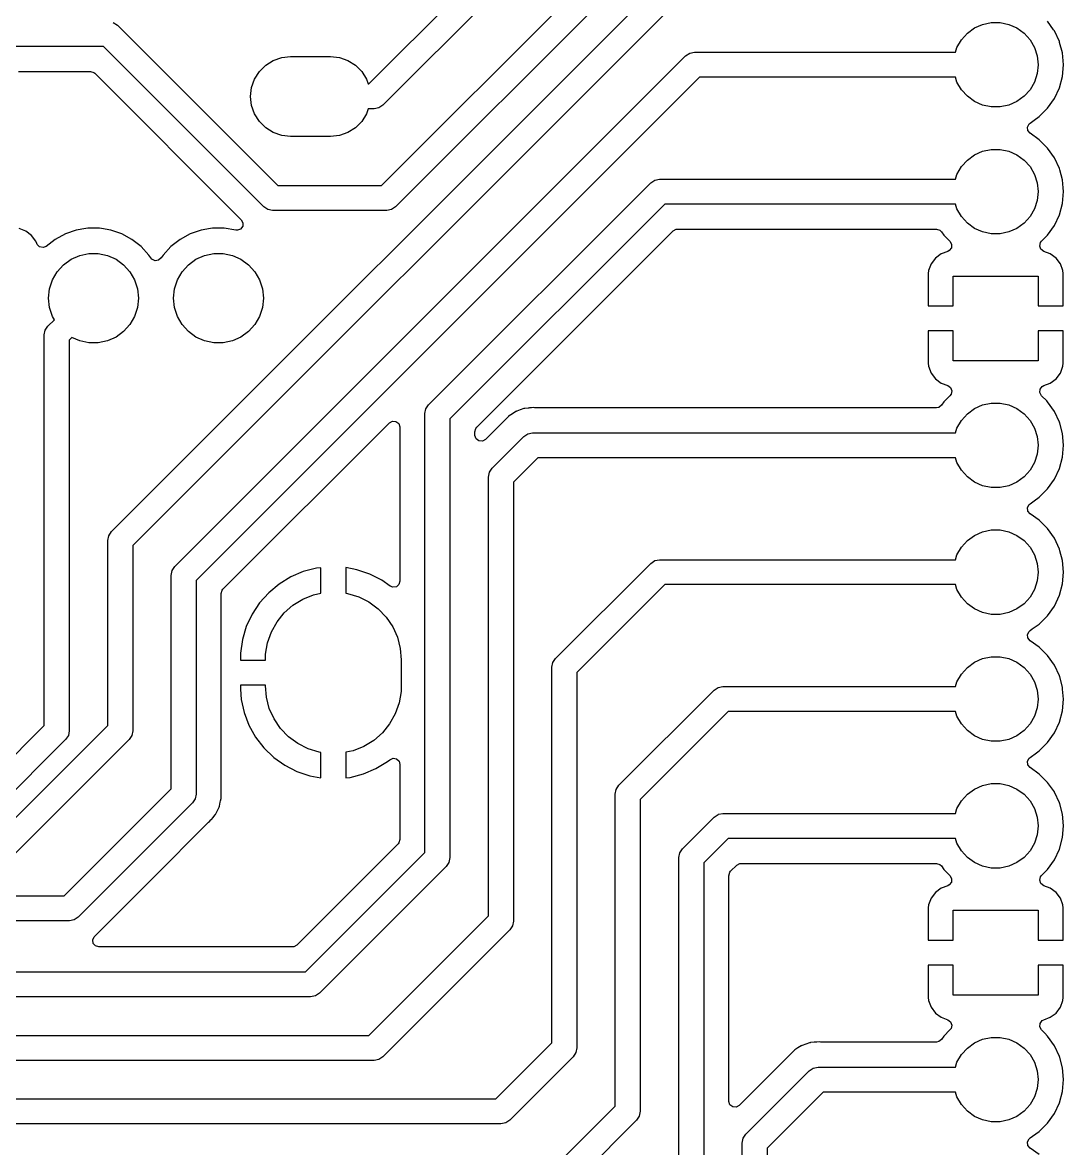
# Model space of a CAD drawing. Extents: x 1.7 to 7.7, y -4.5 to -1.4.
# Drawn here: x 4.173 to 4.993, y -3.329 to -2.442 of the extents above; entities that cross this region are included whole.
import ezdxf

# ---------------------------------------------------------------- set-up
doc = ezdxf.new("R2010")
doc.units = 0
doc.header["$MEASUREMENT"] = 0
doc.layers.add('BLACK', color=7, linetype='CONTINUOUS')

msp = doc.modelspace()

# ---------------------------------------------------------------- linework, layer by layer
at = {"layer": 'BLACK', "linetype": 'CONTINUOUS'}
for p, q in [((4.44592, -2.49016), (4.59016, -2.34592)), ((4.60696, -2.35696), (4.45696, -2.50696)), ((4.45592, -2.57016), (4.66304, -2.36304)), ((4.67408, -2.37984), (4.46696, -2.58696)), ((4.24304, -2.84304), (4.67304, -2.41304)), ((4.68408, -2.42984), (4.25984, -2.85408)), ((4.98559, -2.44741), (4.98089, -2.44069)), ((4.24455, -2.44169), (4.24775, -2.44383)), ((4.24775, -2.44383), (4.37408, -2.57016)), ((4.91761, -2.45013), (4.92327, -2.44602)), ((4.92327, -2.44602), (4.92966, -2.44317)), ((4.92966, -2.44317), (4.9365, -2.44172)), ((4.9365, -2.44172), (4.9435, -2.44172)), ((4.9435, -2.44172), (4.95034, -2.44317)), ((4.95034, -2.44317), (4.95673, -2.44602)), ((4.95673, -2.44602), (4.96239, -2.45013)), ((4.98622, -2.44831), (4.98559, -2.44741)), ((4.99015, -2.45675), (4.98622, -2.44831)), ((4.90943, -2.46139), (4.91293, -2.45533)), ((4.91293, -2.45533), (4.91761, -2.45013)), ((4.96239, -2.45013), (4.96707, -2.45533)), ((4.96707, -2.45533), (4.97057, -2.46139)), ((4.99036, -2.45751), (4.99015, -2.45675)), ((4.99015, -2.45675), (4.99015, -2.45675)), ((4.99015, -2.45675), (4.99015, -2.45675)), ((4.99256, -2.46573), (4.99036, -2.45751)), ((4.23671, -2.46063), (4.01, -2.46063)), ((4.36304, -2.58696), (4.23671, -2.46063)), ((4.6956, -2.46804), (4.69879, -2.46591)), ((4.69879, -2.46591), (4.70256, -2.46516)), ((4.70256, -2.46516), (4.70256, -2.46516)), ((4.70256, -2.46516), (4.9082, -2.46516)), ((4.9082, -2.46516), (4.90943, -2.46139)), ((4.97057, -2.46139), (4.97273, -2.46804)), ((4.99337, -2.475), (4.99256, -2.46573)), ((4.29304, -2.8706), (4.6956, -2.46804)), ((4.35963, -2.48036), (4.36461, -2.47538)), ((4.36461, -2.47538), (4.37059, -2.47162)), ((4.37059, -2.47162), (4.37724, -2.46929)), ((4.37724, -2.46929), (4.38425, -2.4685)), ((4.38425, -2.4685), (4.41575, -2.4685)), ((4.41575, -2.4685), (4.42276, -2.46929)), ((4.42276, -2.46929), (4.42941, -2.47162)), ((4.42941, -2.47162), (4.43539, -2.47538)), ((4.43539, -2.47538), (4.44037, -2.48036)), ((4.6956, -2.46804), (4.6956, -2.46804)), ((4.97273, -2.46804), (4.97346, -2.475)), ((4.97346, -2.475), (4.97273, -2.48196)), ((4.99256, -2.48427), (4.99337, -2.475)), ((4.16983, -2.48033), (4.22653, -2.48033)), ((4.22653, -2.48033), (4.22917, -2.48111)), ((4.22917, -2.48111), (4.22998, -2.48176)), ((4.22998, -2.48176), (4.34539, -2.59718)), ((4.70664, -2.48484), (4.30984, -2.88164)), ((4.35588, -2.48633), (4.35963, -2.48036)), ((4.44037, -2.48036), (4.44412, -2.48633)), ((4.9082, -2.48484), (4.70664, -2.48484)), ((4.90943, -2.48861), (4.9082, -2.48484)), ((4.97273, -2.48196), (4.97057, -2.48861)), ((4.99015, -2.49325), (4.99256, -2.48427)), ((4.35276, -2.5), (4.35355, -2.49299)), ((4.35355, -2.49299), (4.35588, -2.48633)), ((4.44412, -2.48633), (4.44546, -2.49016)), ((4.44546, -2.49016), (4.44592, -2.49016)), ((4.91293, -2.49467), (4.90943, -2.48861)), ((4.97057, -2.48861), (4.96707, -2.49467)), ((4.98622, -2.50169), (4.99015, -2.49325)), ((4.35355, -2.50701), (4.35276, -2.5)), ((4.91761, -2.49987), (4.91293, -2.49467)), ((4.92327, -2.50398), (4.91761, -2.49987)), ((4.96239, -2.49987), (4.95673, -2.50398)), ((4.96707, -2.49467), (4.96239, -2.49987)), ((4.98089, -2.50931), (4.98622, -2.50169)), ((4.35588, -2.51367), (4.35355, -2.50701)), ((4.44546, -2.50984), (4.44412, -2.51367)), ((4.45, -2.50984), (4.44546, -2.50984)), ((4.45377, -2.50909), (4.45, -2.50984)), ((4.45696, -2.50696), (4.45377, -2.50909)), ((4.92966, -2.50683), (4.92327, -2.50398)), ((4.9365, -2.50828), (4.92966, -2.50683)), ((4.9435, -2.50828), (4.9365, -2.50828)), ((4.95034, -2.50683), (4.9435, -2.50828)), ((4.95673, -2.50398), (4.95034, -2.50683)), ((4.97431, -2.51589), (4.98089, -2.50931)), ((4.35963, -2.51964), (4.35588, -2.51367)), ((4.36461, -2.52462), (4.35963, -2.51964)), ((4.44037, -2.51964), (4.43539, -2.52462)), ((4.44412, -2.51367), (4.44037, -2.51964)), ((4.967, -2.521), (4.97032, -2.51867)), ((4.97032, -2.51867), (4.97431, -2.51589)), ((4.37059, -2.52838), (4.36461, -2.52462)), ((4.37724, -2.53071), (4.37059, -2.52838)), ((4.42941, -2.52838), (4.42276, -2.53071)), ((4.43539, -2.52462), (4.42941, -2.52838)), ((4.965, -2.52411), (4.96624, -2.52166)), ((4.96528, -2.52685), (4.965, -2.52411)), ((4.967, -2.529), (4.96528, -2.52685)), ((4.96624, -2.52166), (4.967, -2.521)), ((4.97431, -2.53411), (4.967, -2.529)), ((4.38425, -2.5315), (4.37724, -2.53071)), ((4.41575, -2.5315), (4.38425, -2.5315)), ((4.42276, -2.53071), (4.41575, -2.5315)), ((4.98089, -2.54069), (4.97431, -2.53411)), ((4.97431, -2.53411), (4.97431, -2.53411)), ((4.91761, -2.55013), (4.92327, -2.54602)), ((4.92327, -2.54602), (4.92966, -2.54317)), ((4.92966, -2.54317), (4.9365, -2.54172)), ((4.9365, -2.54172), (4.9435, -2.54172)), ((4.9435, -2.54172), (4.95034, -2.54317)), ((4.95034, -2.54317), (4.95673, -2.54602)), ((4.95673, -2.54602), (4.96239, -2.55013)), ((4.9862, -2.54828), (4.98089, -2.54069)), ((4.90943, -2.56139), (4.91293, -2.55533)), ((4.91293, -2.55533), (4.91761, -2.55013)), ((4.96239, -2.55013), (4.96707, -2.55533)), ((4.96707, -2.55533), (4.97057, -2.56139)), ((4.98622, -2.54831), (4.9862, -2.54828)), ((4.99015, -2.55675), (4.98622, -2.54831)), ((4.67123, -2.56591), (4.675, -2.56516)), ((4.675, -2.56516), (4.9082, -2.56516)), ((4.9082, -2.56516), (4.90943, -2.56139)), ((4.97057, -2.56139), (4.97273, -2.56804)), ((4.99044, -2.5578), (4.99015, -2.55675)), ((4.99015, -2.55675), (4.99015, -2.55675)), ((4.99015, -2.55675), (4.99015, -2.55675)), ((4.99256, -2.56573), (4.99044, -2.5578)), ((4.37408, -2.57016), (4.45592, -2.57016)), ((4.49304, -2.74304), (4.66804, -2.56804)), ((4.66804, -2.56804), (4.67123, -2.56591)), ((4.66804, -2.56804), (4.66804, -2.56804)), ((4.97273, -2.56804), (4.97346, -2.575)), ((4.99311, -2.57205), (4.99256, -2.56573)), ((4.99336, -2.57483), (4.99311, -2.57205)), ((4.97273, -2.58196), (4.97057, -2.58861)), ((4.97346, -2.575), (4.97273, -2.58196)), ((4.99256, -2.58427), (4.99337, -2.575)), ((4.99337, -2.575), (4.99336, -2.57483)), ((4.36623, -2.58909), (4.36304, -2.58696)), ((4.37, -2.58984), (4.36623, -2.58909)), ((4.46, -2.58984), (4.37, -2.58984)), ((4.46377, -2.58909), (4.46, -2.58984)), ((4.46696, -2.58696), (4.46377, -2.58909)), ((4.67908, -2.58484), (4.50984, -2.75408)), ((4.9082, -2.58484), (4.67908, -2.58484)), ((4.90943, -2.58861), (4.9082, -2.58484)), ((4.91293, -2.59467), (4.90943, -2.58861)), ((4.97057, -2.58861), (4.96707, -2.59467)), ((4.99015, -2.59325), (4.99256, -2.58427)), ((4.34539, -2.59718), (4.34671, -2.59959)), ((4.34671, -2.59959), (4.34652, -2.60234)), ((4.91761, -2.59987), (4.91293, -2.59467)), ((4.92327, -2.60398), (4.91761, -2.59987)), ((4.96239, -2.59987), (4.95673, -2.60398)), ((4.96707, -2.59467), (4.96239, -2.59987)), ((4.98622, -2.60169), (4.99015, -2.59325)), ((4.17552, -2.60617), (4.17021, -2.60419)), ((4.18005, -2.60956), (4.17552, -2.60617)), ((4.17552, -2.60617), (4.17552, -2.60617)), ((4.18344, -2.61409), (4.18005, -2.60956)), ((4.18005, -2.60956), (4.18005, -2.60956)), ((4.20675, -2.60839), (4.19872, -2.61274)), ((4.21539, -2.60542), (4.20675, -2.60839)), ((4.20675, -2.60839), (4.20675, -2.60839)), ((4.22278, -2.60419), (4.21539, -2.60542)), ((4.22441, -2.60392), (4.22278, -2.60419)), ((4.23355, -2.60392), (4.22441, -2.60392)), ((4.23517, -2.60419), (4.23355, -2.60392)), ((4.24256, -2.60542), (4.23517, -2.60419)), ((4.2512, -2.60839), (4.24256, -2.60542)), ((4.25924, -2.61274), (4.2512, -2.60839)), ((4.2512, -2.60839), (4.2512, -2.60839)), ((4.30518, -2.60839), (4.29714, -2.61274)), ((4.31382, -2.60542), (4.30518, -2.60839)), ((4.30518, -2.60839), (4.30518, -2.60839)), ((4.3212, -2.60419), (4.31382, -2.60542)), ((4.32283, -2.60392), (4.3212, -2.60419)), ((4.33197, -2.60392), (4.32283, -2.60392)), ((4.34114, -2.60545), (4.33197, -2.60392)), ((4.34229, -2.6055), (4.34114, -2.60545)), ((4.34487, -2.60454), (4.34229, -2.6055)), ((4.34652, -2.60234), (4.34487, -2.60454)), ((4.53098, -2.76081), (4.68581, -2.60598)), ((4.68581, -2.60598), (4.68822, -2.60466)), ((4.68822, -2.60466), (4.68926, -2.60455)), ((4.68926, -2.60455), (4.89324, -2.60455)), ((4.89324, -2.60455), (4.89588, -2.60532)), ((4.89588, -2.60532), (4.89724, -2.60663)), ((4.89724, -2.60663), (4.89911, -2.60931)), ((4.89911, -2.60931), (4.90393, -2.61412)), ((4.92966, -2.60683), (4.92327, -2.60398)), ((4.9365, -2.60828), (4.92966, -2.60683)), ((4.9435, -2.60828), (4.9365, -2.60828)), ((4.95034, -2.60683), (4.9435, -2.60828)), ((4.95673, -2.60398), (4.95034, -2.60683)), ((4.97607, -2.61412), (4.98089, -2.60931)), ((4.98089, -2.60931), (4.98622, -2.60169)), ((4.18416, -2.61603), (4.18344, -2.61409)), ((4.18344, -2.61409), (4.18344, -2.61409)), ((4.18449, -2.61674), (4.18416, -2.61603)), ((4.18648, -2.61865), (4.18449, -2.61674)), ((4.19173, -2.61817), (4.18917, -2.61918)), ((4.19872, -2.61274), (4.19173, -2.61817)), ((4.26645, -2.61835), (4.25924, -2.61274)), ((4.25924, -2.61274), (4.25924, -2.61274)), ((4.27264, -2.62507), (4.26645, -2.61835)), ((4.26645, -2.61835), (4.26645, -2.61835)), ((4.26645, -2.61835), (4.26645, -2.61835)), ((4.28993, -2.61835), (4.28376, -2.62505)), ((4.29714, -2.61274), (4.28993, -2.61835)), ((4.28993, -2.61835), (4.28993, -2.61835)), ((4.28993, -2.61835), (4.28993, -2.61835)), ((4.28993, -2.61835), (4.28993, -2.61835)), ((4.29714, -2.61274), (4.29714, -2.61274)), ((4.90393, -2.61412), (4.90525, -2.61654)), ((4.90525, -2.61654), (4.90505, -2.61928)), ((4.97465, -2.61792), (4.97524, -2.61523)), ((4.97561, -2.6205), (4.97465, -2.61792)), ((4.97524, -2.61523), (4.97607, -2.61412)), ((4.18917, -2.61918), (4.18648, -2.61865)), ((4.21126, -2.62837), (4.21803, -2.62536)), ((4.21803, -2.62536), (4.22527, -2.62382)), ((4.22527, -2.62382), (4.23268, -2.62382)), ((4.23268, -2.62382), (4.23993, -2.62536)), ((4.23993, -2.62536), (4.24669, -2.62837)), ((4.2741, -2.62732), (4.27264, -2.62507)), ((4.27264, -2.62507), (4.27264, -2.62507)), ((4.27264, -2.62507), (4.27264, -2.62507)), ((4.27496, -2.62831), (4.2741, -2.62732)), ((4.28228, -2.62732), (4.28018, -2.6291)), ((4.28374, -2.62507), (4.28228, -2.62732)), ((4.28376, -2.62505), (4.28374, -2.62507)), ((4.30969, -2.62837), (4.31645, -2.62536)), ((4.31645, -2.62536), (4.3237, -2.62382)), ((4.3237, -2.62382), (4.33111, -2.62382)), ((4.33111, -2.62382), (4.33835, -2.62536)), ((4.33835, -2.62536), (4.34512, -2.62837)), ((4.897, -2.62408), (4.89247, -2.62747)), ((4.90218, -2.62215), (4.897, -2.62408)), ((4.897, -2.62408), (4.897, -2.62408)), ((4.9034, -2.62148), (4.90218, -2.62215)), ((4.90505, -2.61928), (4.9034, -2.62148)), ((4.97782, -2.62215), (4.97561, -2.6205)), ((4.983, -2.62408), (4.97782, -2.62215)), ((4.98753, -2.62747), (4.983, -2.62408)), ((4.983, -2.62408), (4.983, -2.62408)), ((4.20031, -2.63823), (4.20527, -2.63272)), ((4.20527, -2.63272), (4.21126, -2.62837)), ((4.24669, -2.62837), (4.25269, -2.63272)), ((4.25269, -2.63272), (4.25764, -2.63823)), ((4.27746, -2.62947), (4.27496, -2.62831)), ((4.28018, -2.6291), (4.27746, -2.62947)), ((4.29874, -2.63823), (4.30369, -2.63272)), ((4.30369, -2.63272), (4.30969, -2.62837)), ((4.34512, -2.62837), (4.35111, -2.63272)), ((4.35111, -2.63272), (4.35607, -2.63823)), ((4.88908, -2.632), (4.8871, -2.63731)), ((4.89247, -2.62747), (4.88908, -2.632)), ((4.88908, -2.632), (4.88908, -2.632)), ((4.89247, -2.62747), (4.89247, -2.62747)), ((4.99092, -2.632), (4.98753, -2.62747)), ((4.98753, -2.62747), (4.98753, -2.62747)), ((4.9929, -2.63731), (4.99092, -2.632)), ((4.99092, -2.632), (4.99092, -2.632)), ((4.19432, -2.65169), (4.19661, -2.64464)), ((4.19661, -2.64464), (4.20031, -2.63823)), ((4.25764, -2.63823), (4.26135, -2.64464)), ((4.26135, -2.64464), (4.26364, -2.65169)), ((4.29274, -2.65169), (4.29503, -2.64464)), ((4.29503, -2.64464), (4.29874, -2.63823)), ((4.35607, -2.63823), (4.35977, -2.64464)), ((4.35977, -2.64464), (4.36206, -2.65169)), ((4.8871, -2.63731), (4.88685, -2.63965)), ((4.88685, -2.63965), (4.88685, -2.66516)), ((4.8871, -2.63731), (4.8871, -2.63731)), ((4.90654, -2.66516), (4.90654, -2.64154)), ((4.90654, -2.64154), (4.97346, -2.64154)), ((4.97346, -2.64154), (4.97346, -2.66516)), ((4.99315, -2.63965), (4.9929, -2.63731)), ((4.9929, -2.63731), (4.9929, -2.63731)), ((4.99315, -2.66516), (4.99315, -2.63965)), ((4.99315, -2.63965), (4.99315, -2.63965)), ((4.19354, -2.65906), (4.19432, -2.65169)), ((4.26364, -2.65169), (4.26441, -2.65906)), ((4.29197, -2.65906), (4.29274, -2.65169)), ((4.36206, -2.65169), (4.36283, -2.65906)), ((4.19432, -2.66642), (4.19354, -2.65906)), ((4.26441, -2.65906), (4.26364, -2.66642)), ((4.29274, -2.66642), (4.29197, -2.65906)), ((4.36283, -2.65906), (4.36206, -2.66642)), ((4.19661, -2.67347), (4.19432, -2.66642)), ((4.26364, -2.66642), (4.26135, -2.67347)), ((4.29503, -2.67347), (4.29274, -2.66642)), ((4.36206, -2.66642), (4.35977, -2.67347)), ((4.88685, -2.66516), (4.90654, -2.66516)), ((4.97346, -2.66516), (4.99315, -2.66516)), ((4.19304, -2.68107), (4.19808, -2.67603)), ((4.19808, -2.67603), (4.19661, -2.67347)), ((4.25764, -2.67988), (4.25269, -2.68539)), ((4.26135, -2.67347), (4.25764, -2.67988)), ((4.29874, -2.67988), (4.29503, -2.67347)), ((4.30369, -2.68539), (4.29874, -2.67988)), ((4.35607, -2.67988), (4.35111, -2.68539)), ((4.35977, -2.67347), (4.35607, -2.67988)), ((4.19016, -2.68803), (4.19091, -2.68426)), ((4.19016, -2.99592), (4.19016, -2.68803)), ((4.19091, -2.68426), (4.19304, -2.68107)), ((4.25269, -2.68539), (4.24669, -2.68974)), ((4.30969, -2.68974), (4.30369, -2.68539)), ((4.35111, -2.68539), (4.34512, -2.68974)), ((4.90654, -2.68484), (4.88685, -2.68484)), ((4.88685, -2.68484), (4.88685, -2.71035)), ((4.90654, -2.70846), (4.90654, -2.68484)), ((4.99315, -2.68484), (4.97346, -2.68484)), ((4.97346, -2.68484), (4.97346, -2.70846)), ((4.99315, -2.71035), (4.99315, -2.68484)), ((4.21192, -2.69003), (4.20984, -2.69211)), ((4.20984, -2.69211), (4.20984, -3)), ((4.21803, -2.69275), (4.21192, -2.69003)), ((4.22527, -2.69429), (4.21803, -2.69275)), ((4.23268, -2.69429), (4.22527, -2.69429)), ((4.23993, -2.69275), (4.23268, -2.69429)), ((4.24669, -2.68974), (4.23993, -2.69275)), ((4.31645, -2.69275), (4.30969, -2.68974)), ((4.3237, -2.69429), (4.31645, -2.69275)), ((4.33111, -2.69429), (4.3237, -2.69429)), ((4.33835, -2.69275), (4.33111, -2.69429)), ((4.34512, -2.68974), (4.33835, -2.69275)), ((4.88685, -2.71035), (4.8871, -2.71269)), ((4.8871, -2.71269), (4.8871, -2.71269)), ((4.8871, -2.71269), (4.88908, -2.718)), ((4.97346, -2.70846), (4.90654, -2.70846)), ((4.99092, -2.718), (4.9929, -2.71269)), ((4.9929, -2.71269), (4.99315, -2.71035)), ((4.9929, -2.71269), (4.9929, -2.71269)), ((4.99315, -2.71035), (4.99315, -2.71035)), ((4.88908, -2.718), (4.88908, -2.718)), ((4.88908, -2.718), (4.89247, -2.72253)), ((4.89247, -2.72253), (4.89247, -2.72253)), ((4.89247, -2.72253), (4.897, -2.72592)), ((4.983, -2.72592), (4.98753, -2.72253)), ((4.98753, -2.72253), (4.99092, -2.718)), ((4.98753, -2.72253), (4.98753, -2.72253)), ((4.99092, -2.718), (4.99092, -2.718)), ((4.897, -2.72592), (4.897, -2.72592)), ((4.897, -2.72592), (4.90218, -2.72785)), ((4.90218, -2.72785), (4.90439, -2.7295)), ((4.90439, -2.7295), (4.90535, -2.73208)), ((4.90535, -2.73208), (4.90476, -2.73476)), ((4.97475, -2.73346), (4.97495, -2.73072)), ((4.97607, -2.73588), (4.97475, -2.73346)), ((4.97495, -2.73072), (4.9766, -2.72852)), ((4.9766, -2.72852), (4.97782, -2.72785)), ((4.97782, -2.72785), (4.983, -2.72592)), ((4.983, -2.72592), (4.983, -2.72592)), ((4.89911, -2.74069), (4.89724, -2.74337)), ((4.90393, -2.73588), (4.89911, -2.74069)), ((4.90476, -2.73476), (4.90393, -2.73588)), ((4.92966, -2.74317), (4.9365, -2.74172)), ((4.9365, -2.74172), (4.9435, -2.74172)), ((4.9435, -2.74172), (4.95034, -2.74317)), ((4.98019, -2.74), (4.97607, -2.73588)), ((4.98089, -2.74069), (4.98019, -2.74)), ((4.9862, -2.74829), (4.98089, -2.74069)), ((4.49016, -2.75), (4.49091, -2.74623)), ((4.49016, -3.09592), (4.49016, -2.75)), ((4.49091, -2.74623), (4.49304, -2.74304)), ((4.55912, -2.75008), (4.55655, -2.75166)), ((4.56165, -2.74842), (4.55912, -2.75008)), ((4.5619, -2.74829), (4.56165, -2.74842)), ((4.56217, -2.74816), (4.5619, -2.74829)), ((4.5619, -2.74829), (4.5619, -2.74829)), ((4.56243, -2.74804), (4.56217, -2.74816)), ((4.56217, -2.74816), (4.56217, -2.74816)), ((4.5653, -2.74709), (4.56243, -2.74804)), ((4.56814, -2.74605), (4.5653, -2.74709)), ((4.56842, -2.74599), (4.56814, -2.74605)), ((4.56871, -2.74592), (4.56842, -2.74599)), ((4.56842, -2.74599), (4.56842, -2.74599)), ((4.56898, -2.74587), (4.56871, -2.74592)), ((4.56871, -2.74592), (4.56871, -2.74592)), ((4.57139, -2.74566), (4.56898, -2.74587)), ((4.572, -2.7456), (4.57139, -2.74566)), ((4.57243, -2.74555), (4.572, -2.7456)), ((4.57328, -2.74545), (4.57243, -2.74555)), ((4.5736, -2.74545), (4.57328, -2.74545)), ((4.57382, -2.74544), (4.5736, -2.74545)), ((4.57408, -2.74542), (4.57382, -2.74544)), ((4.57587, -2.74526), (4.57408, -2.74542)), ((4.5768, -2.7454), (4.57587, -2.74526)), ((4.57751, -2.74545), (4.5768, -2.7454)), ((4.89324, -2.74545), (4.57751, -2.74545)), ((4.89509, -2.74509), (4.89324, -2.74545)), ((4.89724, -2.74337), (4.89509, -2.74509)), ((4.91293, -2.75533), (4.91761, -2.75013)), ((4.91761, -2.75013), (4.92327, -2.74602)), ((4.92327, -2.74602), (4.92966, -2.74317)), ((4.95034, -2.74317), (4.95673, -2.74602)), ((4.95673, -2.74602), (4.96239, -2.75013)), ((4.96239, -2.75013), (4.96707, -2.75533)), ((4.98622, -2.74831), (4.9862, -2.74829)), ((4.99015, -2.75675), (4.98622, -2.74831)), ((4.33098, -2.88837), (4.46212, -2.75723)), ((4.46212, -2.75723), (4.46453, -2.75591)), ((4.46453, -2.75591), (4.46728, -2.7561)), ((4.46728, -2.7561), (4.46948, -2.75775)), ((4.46948, -2.75775), (4.47044, -2.76033)), ((4.47044, -2.76033), (4.47045, -2.76068)), ((4.50984, -2.75408), (4.50984, -3.1)), ((4.5538, -2.75441), (4.53788, -2.77033)), ((4.55588, -2.75221), (4.5538, -2.75441)), ((4.5561, -2.75203), (4.55588, -2.75221)), ((4.55632, -2.75184), (4.55609, -2.75203)), ((4.55609, -2.75203), (4.5561, -2.75203)), ((4.55633, -2.75184), (4.55632, -2.75184)), ((4.55655, -2.75166), (4.55633, -2.75184)), ((4.90943, -2.76139), (4.91293, -2.75533)), ((4.96707, -2.75533), (4.97057, -2.76139)), ((4.99038, -2.75758), (4.99015, -2.75675)), ((4.99015, -2.75675), (4.99015, -2.75675)), ((4.99015, -2.75675), (4.99015, -2.75675)), ((4.99256, -2.76573), (4.99038, -2.75758)), ((4.47045, -2.76068), (4.47045, -2.88212)), ((4.52955, -2.76426), (4.53032, -2.76162)), ((4.52955, -2.76688), (4.52955, -2.76426)), ((4.52956, -2.76723), (4.52955, -2.76688)), ((4.53052, -2.76981), (4.52956, -2.76723)), ((4.53032, -2.76162), (4.53098, -2.76081)), ((4.54304, -2.79304), (4.56804, -2.76804)), ((4.56804, -2.76804), (4.57123, -2.76591)), ((4.56804, -2.76804), (4.56804, -2.76804)), ((4.57123, -2.76591), (4.575, -2.76516)), ((4.575, -2.76516), (4.575, -2.76516)), ((4.575, -2.76516), (4.9082, -2.76516)), ((4.9082, -2.76516), (4.90943, -2.76139)), ((4.97057, -2.76139), (4.97273, -2.76804)), ((4.97273, -2.76804), (4.97346, -2.775)), ((4.99337, -2.775), (4.99256, -2.76573)), ((4.53272, -2.77145), (4.53052, -2.76981)), ((4.53547, -2.77165), (4.53272, -2.77145)), ((4.53788, -2.77033), (4.53547, -2.77165)), ((4.97346, -2.775), (4.97273, -2.78196)), ((4.99256, -2.78427), (4.99337, -2.775)), ((4.57908, -2.78484), (4.55984, -2.80408)), ((4.9082, -2.78484), (4.57908, -2.78484)), ((4.90943, -2.78861), (4.9082, -2.78484)), ((4.97273, -2.78196), (4.97057, -2.78861)), ((4.99015, -2.79325), (4.99256, -2.78427)), ((4.54091, -2.79623), (4.54304, -2.79304)), ((4.91293, -2.79467), (4.90943, -2.78861)), ((4.91761, -2.79987), (4.91293, -2.79467)), ((4.96707, -2.79467), (4.96239, -2.79987)), ((4.97057, -2.78861), (4.96707, -2.79467)), ((4.98622, -2.80169), (4.99015, -2.79325)), ((4.54016, -2.8), (4.54091, -2.79623)), ((4.54016, -3.14592), (4.54016, -2.8)), ((4.55984, -2.80408), (4.55984, -3.15)), ((4.92327, -2.80398), (4.91761, -2.79987)), ((4.92966, -2.80683), (4.92327, -2.80398)), ((4.95673, -2.80398), (4.95034, -2.80683)), ((4.96239, -2.79987), (4.95673, -2.80398)), ((4.98089, -2.80931), (4.98622, -2.80169)), ((4.9365, -2.80828), (4.92966, -2.80683)), ((4.9435, -2.80828), (4.9365, -2.80828)), ((4.95034, -2.80683), (4.9435, -2.80828)), ((4.97431, -2.81589), (4.98089, -2.80931)), ((4.965, -2.82411), (4.96624, -2.82166)), ((4.96624, -2.82166), (4.967, -2.821)), ((4.967, -2.821), (4.97032, -2.81867)), ((4.97032, -2.81867), (4.97431, -2.81589)), ((4.96528, -2.82685), (4.965, -2.82411)), ((4.967, -2.829), (4.96528, -2.82685)), ((4.97431, -2.83411), (4.967, -2.829)), ((4.98089, -2.84069), (4.97431, -2.83411)), ((4.97431, -2.83411), (4.97431, -2.83411)), ((4.24016, -2.85), (4.24091, -2.84623)), ((4.24091, -2.84623), (4.24304, -2.84304)), ((4.91761, -2.85013), (4.92327, -2.84602)), ((4.92327, -2.84602), (4.92966, -2.84317)), ((4.92966, -2.84317), (4.9365, -2.84172)), ((4.9365, -2.84172), (4.9435, -2.84172)), ((4.9435, -2.84172), (4.95034, -2.84317)), ((4.95034, -2.84317), (4.95673, -2.84602)), ((4.95673, -2.84602), (4.96239, -2.85013)), ((4.9862, -2.84829), (4.98089, -2.84069)), ((4.98622, -2.84831), (4.9862, -2.84829)), ((4.99015, -2.85675), (4.98622, -2.84831)), ((4.24016, -2.99592), (4.24016, -2.85)), ((4.25984, -2.85408), (4.25984, -3)), ((4.90943, -2.86139), (4.91293, -2.85533)), ((4.91293, -2.85533), (4.91761, -2.85013)), ((4.96239, -2.85013), (4.96707, -2.85533)), ((4.96707, -2.85533), (4.97057, -2.86139)), ((4.99051, -2.85806), (4.99015, -2.85675)), ((4.99015, -2.85675), (4.99015, -2.85675)), ((4.99015, -2.85675), (4.99015, -2.85675)), ((4.99256, -2.86573), (4.99051, -2.85806)), ((4.66804, -2.86804), (4.67123, -2.86591)), ((4.67123, -2.86591), (4.675, -2.86516)), ((4.675, -2.86516), (4.675, -2.86516)), ((4.675, -2.86516), (4.9082, -2.86516)), ((4.9082, -2.86516), (4.90943, -2.86139)), ((4.97057, -2.86139), (4.97273, -2.86804)), ((4.99337, -2.875), (4.99256, -2.86573)), ((4.29016, -2.87756), (4.29091, -2.87379)), ((4.29091, -2.87379), (4.29304, -2.8706)), ((4.39425, -2.8746), (4.38438, -2.8788)), ((4.40462, -2.87189), (4.39425, -2.8746)), ((4.40811, -2.87151), (4.40462, -2.87189)), ((4.40462, -2.87189), (4.40462, -2.87189)), ((4.40811, -2.89164), (4.40811, -2.87151)), ((4.43652, -2.87306), (4.4278, -2.87145)), ((4.4278, -2.87145), (4.4278, -2.89157)), ((4.44667, -2.87652), (4.43652, -2.87306)), ((4.43652, -2.87306), (4.43652, -2.87306)), ((4.59304, -2.94304), (4.66804, -2.86804)), ((4.97273, -2.86804), (4.97346, -2.875)), ((4.97346, -2.875), (4.97273, -2.88196)), ((4.99256, -2.88427), (4.99337, -2.875)), ((4.29016, -3.04592), (4.29016, -2.87756)), ((4.30984, -2.88164), (4.30984, -3.05)), ((4.37523, -2.88438), (4.36699, -2.89124)), ((4.38438, -2.8788), (4.37523, -2.88438)), ((4.37523, -2.88438), (4.37523, -2.88438)), ((4.38438, -2.8788), (4.38438, -2.8788)), ((4.4562, -2.88142), (4.44667, -2.87652)), ((4.44667, -2.87652), (4.44667, -2.87652)), ((4.46273, -2.88609), (4.4562, -2.88142)), ((4.4562, -2.88142), (4.4562, -2.88142)), ((4.47045, -2.88212), (4.46968, -2.88476)), ((4.97273, -2.88196), (4.97057, -2.88861)), ((4.99015, -2.89325), (4.99256, -2.88427)), ((4.32955, -2.89182), (4.33032, -2.88918)), ((4.32955, -3.04957), (4.32955, -2.89182)), ((4.33032, -2.88918), (4.33098, -2.88837)), ((4.36699, -2.89124), (4.35984, -2.89922)), ((4.36699, -2.89124), (4.36699, -2.89124)), ((4.39385, -2.89628), (4.40227, -2.8929)), ((4.40227, -2.8929), (4.40811, -2.89164)), ((4.4278, -2.89157), (4.42923, -2.89175)), ((4.42923, -2.89175), (4.43792, -2.89441)), ((4.46488, -2.88695), (4.46273, -2.88609)), ((4.4676, -2.88656), (4.46488, -2.88695)), ((4.46968, -2.88476), (4.4676, -2.88656)), ((4.67908, -2.88484), (4.60984, -2.95408)), ((4.9082, -2.88484), (4.67908, -2.88484)), ((4.90943, -2.88861), (4.9082, -2.88484)), ((4.91293, -2.89467), (4.90943, -2.88861)), ((4.97057, -2.88861), (4.96707, -2.89467)), ((4.98622, -2.90169), (4.99015, -2.89325)), ((4.35984, -2.89922), (4.35392, -2.90816)), ((4.3793, -2.90705), (4.38611, -2.90105)), ((4.38611, -2.90105), (4.39385, -2.89628)), ((4.43792, -2.89441), (4.44603, -2.8985)), ((4.44603, -2.8985), (4.45333, -2.9039)), ((4.91761, -2.89987), (4.91293, -2.89467)), ((4.92327, -2.90398), (4.91761, -2.89987)), ((4.96239, -2.89987), (4.95673, -2.90398)), ((4.96707, -2.89467), (4.96239, -2.89987)), ((4.98089, -2.90931), (4.98622, -2.90169)), ((4.35392, -2.90816), (4.34937, -2.91786)), ((4.35392, -2.90816), (4.35392, -2.90816)), ((4.37359, -2.91411), (4.3793, -2.90705)), ((4.45333, -2.9039), (4.45961, -2.91046)), ((4.45961, -2.91046), (4.4647, -2.91798)), ((4.92966, -2.90683), (4.92327, -2.90398)), ((4.9365, -2.90828), (4.92966, -2.90683)), ((4.9435, -2.90828), (4.9365, -2.90828)), ((4.95034, -2.90683), (4.9435, -2.90828)), ((4.95673, -2.90398), (4.95034, -2.90683)), ((4.97431, -2.91589), (4.98089, -2.90931)), ((4.34937, -2.91786), (4.34629, -2.92813)), ((4.34937, -2.91786), (4.34937, -2.91786)), ((4.36916, -2.92204), (4.37359, -2.91411)), ((4.4647, -2.91798), (4.46844, -2.92626)), ((4.967, -2.921), (4.96871, -2.9198)), ((4.96871, -2.9198), (4.97431, -2.91589)), ((4.34629, -2.92813), (4.34472, -2.93874)), ((4.34629, -2.92813), (4.34629, -2.92813)), ((4.36614, -2.9306), (4.36916, -2.92204)), ((4.46844, -2.92626), (4.47073, -2.93505)), ((4.965, -2.92411), (4.96624, -2.92166)), ((4.96528, -2.92685), (4.965, -2.92411)), ((4.967, -2.929), (4.96528, -2.92685)), ((4.96624, -2.92166), (4.967, -2.921)), ((4.97431, -2.93411), (4.967, -2.929)), ((4.3646, -2.93955), (4.36614, -2.9306)), ((4.47073, -2.93505), (4.4715, -2.94409)), ((4.98089, -2.94069), (4.97431, -2.93411)), ((4.97431, -2.93411), (4.97431, -2.93411)), ((4.34472, -2.93874), (4.34472, -2.94449)), ((4.34472, -2.94449), (4.36441, -2.94449)), ((4.36441, -2.94409), (4.3646, -2.93955)), ((4.36441, -2.94449), (4.36441, -2.94409)), ((4.4715, -2.94409), (4.4715, -2.96457)), ((4.59016, -2.95), (4.59091, -2.94623)), ((4.59091, -2.94623), (4.59304, -2.94304)), ((4.91761, -2.95013), (4.92327, -2.94602)), ((4.92327, -2.94602), (4.92966, -2.94317)), ((4.92966, -2.94317), (4.9365, -2.94172)), ((4.9365, -2.94172), (4.9435, -2.94172)), ((4.9435, -2.94172), (4.95034, -2.94317)), ((4.95034, -2.94317), (4.95673, -2.94602)), ((4.95673, -2.94602), (4.96239, -2.95013)), ((4.9862, -2.94829), (4.98089, -2.94069)), ((4.59016, -3.24592), (4.59016, -2.95)), ((4.60984, -2.95408), (4.60984, -3.25)), ((4.90943, -2.96139), (4.91293, -2.95533)), ((4.91293, -2.95533), (4.91761, -2.95013)), ((4.96239, -2.95013), (4.96707, -2.95533)), ((4.96707, -2.95533), (4.97057, -2.96139)), ((4.98622, -2.94831), (4.9862, -2.94829)), ((4.99015, -2.95675), (4.98622, -2.94831)), ((4.34472, -2.96417), (4.34472, -2.96724)), ((4.36441, -2.96417), (4.34472, -2.96417)), ((4.36441, -2.96457), (4.36441, -2.96417)), ((4.36518, -2.97362), (4.36441, -2.96457)), ((4.4715, -2.96457), (4.4713, -2.96911)), ((4.9082, -2.96516), (4.90943, -2.96139)), ((4.97057, -2.96139), (4.97273, -2.96804)), ((4.99038, -2.95758), (4.99015, -2.95675)), ((4.99015, -2.95675), (4.99015, -2.95675)), ((4.99015, -2.95675), (4.99015, -2.95675)), ((4.99256, -2.96573), (4.99038, -2.95758)), ((4.34472, -2.96724), (4.34531, -2.97526)), ((4.4713, -2.96911), (4.46977, -2.97806)), ((4.64304, -3.04304), (4.71804, -2.96804)), ((4.71804, -2.96804), (4.72123, -2.96591)), ((4.72123, -2.96591), (4.725, -2.96516)), ((4.725, -2.96516), (4.725, -2.96516)), ((4.725, -2.96516), (4.9082, -2.96516)), ((4.97273, -2.96804), (4.97346, -2.975)), ((4.99269, -2.96724), (4.99256, -2.96573)), ((4.99337, -2.975), (4.99269, -2.96724)), ((4.34531, -2.97526), (4.34531, -2.97526)), ((4.34531, -2.97526), (4.34764, -2.98572)), ((4.36747, -2.9824), (4.36518, -2.97362)), ((4.46977, -2.97806), (4.46674, -2.98662)), ((4.97273, -2.98196), (4.97057, -2.98861)), ((4.97346, -2.975), (4.97273, -2.98196)), ((4.99256, -2.98427), (4.99337, -2.975)), ((4.34764, -2.98572), (4.34764, -2.98572)), ((4.34764, -2.98572), (4.35147, -2.99573)), ((4.37121, -2.99068), (4.36747, -2.9824)), ((4.37629, -2.9982), (4.37121, -2.99068)), ((4.46674, -2.98662), (4.46231, -2.99455)), ((4.72908, -2.98484), (4.65984, -3.05408)), ((4.9082, -2.98484), (4.72908, -2.98484)), ((4.90943, -2.98861), (4.9082, -2.98484)), ((4.91293, -2.99467), (4.90943, -2.98861)), ((4.97057, -2.98861), (4.96707, -2.99467)), ((4.99015, -2.99325), (4.99256, -2.98427)), ((4.12348, -3.0626), (4.19016, -2.99592)), ((4.14592, -3.09016), (4.24016, -2.99592)), ((4.20984, -3), (4.20909, -3.00377)), ((4.25984, -3), (4.25909, -3.00377)), ((4.35147, -2.99573), (4.35672, -3.00508)), ((4.38258, -3.00476), (4.37629, -2.9982)), ((4.46231, -2.99455), (4.45661, -3.00162)), ((4.91761, -2.99987), (4.91293, -2.99467)), ((4.92327, -3.00398), (4.91761, -2.99987)), ((4.96239, -2.99987), (4.95673, -3.00398)), ((4.96707, -2.99467), (4.96239, -2.99987)), ((4.98622, -3.00169), (4.99015, -2.99325)), ((4.20696, -3.00696), (4.13452, -3.0794)), ((4.25696, -3.00696), (4.15696, -3.10696)), ((4.20909, -3.00377), (4.20696, -3.00696)), ((4.25909, -3.00377), (4.25696, -3.00696)), ((4.25696, -3.00696), (4.25696, -3.00696)), ((4.35672, -3.00508), (4.36327, -3.01356)), ((4.38988, -3.01016), (4.38258, -3.00476)), ((4.44979, -3.00762), (4.44206, -3.01238)), ((4.45661, -3.00162), (4.44979, -3.00762)), ((4.92966, -3.00683), (4.92327, -3.00398)), ((4.9365, -3.00828), (4.92966, -3.00683)), ((4.9435, -3.00828), (4.9365, -3.00828)), ((4.95034, -3.00683), (4.9435, -3.00828)), ((4.95673, -3.00398), (4.95034, -3.00683)), ((4.98089, -3.00931), (4.98622, -3.00169)), ((4.36327, -3.01356), (4.36327, -3.01356)), ((4.36327, -3.01356), (4.37099, -3.021)), ((4.39799, -3.01425), (4.38988, -3.01016)), ((4.40667, -3.01691), (4.39799, -3.01425)), ((4.40811, -3.01709), (4.40667, -3.01691)), ((4.40811, -3.03722), (4.40811, -3.01709)), ((4.43363, -3.01576), (4.4278, -3.01702)), ((4.4278, -3.01702), (4.4278, -3.03715)), ((4.44206, -3.01238), (4.43363, -3.01576)), ((4.967, -3.021), (4.97211, -3.01743)), ((4.97211, -3.01743), (4.97431, -3.01589)), ((4.97431, -3.01589), (4.98089, -3.00931)), ((4.37099, -3.021), (4.37099, -3.021)), ((4.37099, -3.021), (4.3797, -3.02724)), ((4.45153, -3.02987), (4.46067, -3.02428)), ((4.46067, -3.02428), (4.46068, -3.02428)), ((4.46068, -3.02428), (4.46245, -3.02281)), ((4.46245, -3.02281), (4.46497, -3.02171)), ((4.46497, -3.02171), (4.46769, -3.02216)), ((4.46769, -3.02216), (4.46973, -3.024)), ((4.46973, -3.024), (4.47045, -3.02656)), ((4.47045, -3.02656), (4.47045, -3.08574)), ((4.965, -3.02411), (4.96624, -3.02166)), ((4.96528, -3.02685), (4.965, -3.02411)), ((4.96624, -3.02166), (4.967, -3.021)), ((4.3797, -3.02724), (4.3797, -3.02724)), ((4.3797, -3.02724), (4.38924, -3.03214)), ((4.38924, -3.03214), (4.38924, -3.03214)), ((4.38924, -3.03214), (4.39938, -3.0356)), ((4.39938, -3.0356), (4.39938, -3.0356)), ((4.39938, -3.0356), (4.40811, -3.03722)), ((4.43129, -3.03677), (4.44166, -3.03406)), ((4.44166, -3.03406), (4.45153, -3.02987)), ((4.45153, -3.02987), (4.45153, -3.02987)), ((4.967, -3.029), (4.96528, -3.02685)), ((4.97431, -3.03411), (4.967, -3.029)), ((4.98089, -3.04069), (4.97431, -3.03411)), ((4.97431, -3.03411), (4.97431, -3.03411)), ((4.40811, -3.03722), (4.40811, -3.03722)), ((4.4278, -3.03715), (4.43129, -3.03677)), ((4.43129, -3.03677), (4.43129, -3.03677)), ((4.64091, -3.04623), (4.64304, -3.04304)), ((4.92327, -3.04602), (4.92966, -3.04317)), ((4.92966, -3.04317), (4.9365, -3.04172)), ((4.9365, -3.04172), (4.9435, -3.04172)), ((4.9435, -3.04172), (4.95034, -3.04317)), ((4.95034, -3.04317), (4.95673, -3.04602)), ((4.9862, -3.04829), (4.98089, -3.04069)), ((4.20592, -3.13016), (4.29016, -3.04592)), ((4.30984, -3.05), (4.30909, -3.05377)), ((4.32962, -3.05215), (4.32955, -3.04957)), ((4.32955, -3.05345), (4.32958, -3.05317)), ((4.32958, -3.05317), (4.32961, -3.05288)), ((4.32958, -3.05317), (4.32958, -3.05317)), ((4.32961, -3.05288), (4.32964, -3.05259)), ((4.32961, -3.05288), (4.32961, -3.05288)), ((4.32964, -3.05259), (4.32962, -3.05215)), ((4.64016, -3.05), (4.64091, -3.04623)), ((4.64016, -3.29592), (4.64016, -3.05)), ((4.91293, -3.05533), (4.91761, -3.05013)), ((4.91761, -3.05013), (4.92327, -3.04602)), ((4.95673, -3.04602), (4.96239, -3.05013)), ((4.96239, -3.05013), (4.96707, -3.05533)), ((4.98622, -3.04831), (4.9862, -3.04829)), ((4.99015, -3.05675), (4.98622, -3.04831)), ((4.30696, -3.05696), (4.21696, -3.14696)), ((4.30909, -3.05377), (4.30696, -3.05696)), ((4.3266, -3.06288), (4.32795, -3.06017)), ((4.32795, -3.06017), (4.32805, -3.05991)), ((4.32795, -3.06017), (4.32795, -3.06017)), ((4.32805, -3.05991), (4.32815, -3.05963)), ((4.32805, -3.05991), (4.32805, -3.05991)), ((4.32815, -3.05963), (4.32824, -3.05936)), ((4.32815, -3.05963), (4.32815, -3.05963)), ((4.32824, -3.05936), (4.32885, -3.0564)), ((4.32885, -3.0564), (4.32914, -3.05516)), ((4.32914, -3.05516), (4.32955, -3.05345)), ((4.32955, -3.05345), (4.32955, -3.05345)), ((4.65984, -3.05408), (4.65984, -3.3)), ((4.9082, -3.06516), (4.90943, -3.06139)), ((4.90943, -3.06139), (4.91293, -3.05533)), ((4.96707, -3.05533), (4.97057, -3.06139)), ((4.97057, -3.06139), (4.97273, -3.06804)), ((4.99038, -3.05758), (4.99015, -3.05675)), ((4.99015, -3.05675), (4.99015, -3.05675)), ((4.99015, -3.05675), (4.99015, -3.05675)), ((4.99256, -3.06573), (4.99038, -3.05758)), ((4.32041, -3.07164), (4.32151, -3.07033)), ((4.32151, -3.07033), (4.32174, -3.07006)), ((4.32174, -3.07006), (4.32188, -3.06991)), ((4.32188, -3.06991), (4.32198, -3.06981)), ((4.32198, -3.06981), (4.32211, -3.06968)), ((4.32211, -3.06968), (4.32291, -3.06866)), ((4.32291, -3.06866), (4.32485, -3.06635)), ((4.32485, -3.06635), (4.32501, -3.06611)), ((4.32485, -3.06635), (4.32485, -3.06635)), ((4.32501, -3.06611), (4.32517, -3.06586)), ((4.32501, -3.06611), (4.32501, -3.06611)), ((4.32517, -3.06586), (4.32532, -3.06562)), ((4.32517, -3.06586), (4.32517, -3.06586)), ((4.32532, -3.06562), (4.3266, -3.06288)), ((4.32532, -3.06562), (4.32532, -3.06562)), ((4.69304, -3.09304), (4.71804, -3.06804)), ((4.71804, -3.06804), (4.72123, -3.06591)), ((4.71804, -3.06804), (4.71804, -3.06804)), ((4.72123, -3.06591), (4.72147, -3.06586)), ((4.72147, -3.06586), (4.725, -3.06516)), ((4.725, -3.06516), (4.725, -3.06516)), ((4.725, -3.06516), (4.9082, -3.06516)), ((4.97273, -3.06804), (4.97346, -3.075)), ((4.99337, -3.075), (4.99256, -3.06573)), ((4.2751, -3.11669), (4.31912, -3.07267)), ((4.31912, -3.07267), (4.31966, -3.0722)), ((4.31966, -3.0722), (4.32041, -3.07164)), ((4.32041, -3.07164), (4.32041, -3.07164)), ((4.32041, -3.07164), (4.32041, -3.07164)), ((4.97346, -3.075), (4.97273, -3.08196)), ((4.99256, -3.08427), (4.99337, -3.075)), ((4.46968, -3.08838), (4.46902, -3.08919)), ((4.47045, -3.08574), (4.46968, -3.08838)), ((4.72908, -3.08484), (4.70984, -3.10408)), ((4.9082, -3.08484), (4.72908, -3.08484)), ((4.90943, -3.08861), (4.9082, -3.08484)), ((4.91293, -3.09467), (4.90943, -3.08861)), ((4.97057, -3.08861), (4.96707, -3.09467)), ((4.97273, -3.08196), (4.97057, -3.08861)), ((4.99015, -3.09325), (4.99256, -3.08427)), ((4.46902, -3.08919), (4.38919, -3.16902)), ((4.39592, -3.19016), (4.49016, -3.09592)), ((4.69016, -3.1), (4.69091, -3.09623)), ((4.69091, -3.09623), (4.69304, -3.09304)), ((4.91761, -3.09987), (4.91293, -3.09467)), ((4.96707, -3.09467), (4.96239, -3.09987)), ((4.98622, -3.10169), (4.99015, -3.09325)), ((4.50909, -3.10377), (4.50696, -3.10696)), ((4.50984, -3.1), (4.50909, -3.10377)), ((4.69016, -3.34592), (4.69016, -3.1)), ((4.70984, -3.10408), (4.70984, -3.35)), ((4.73098, -3.11081), (4.73581, -3.10598)), ((4.73581, -3.10598), (4.73822, -3.10466)), ((4.73822, -3.10466), (4.73926, -3.10455)), ((4.73926, -3.10455), (4.89324, -3.10455)), ((4.89324, -3.10455), (4.89588, -3.10532)), ((4.89588, -3.10532), (4.89724, -3.10663)), ((4.89724, -3.10663), (4.89911, -3.10931)), ((4.92327, -3.10398), (4.91761, -3.09987)), ((4.92966, -3.10683), (4.92327, -3.10398)), ((4.95673, -3.10398), (4.95034, -3.10683)), ((4.96239, -3.09987), (4.95673, -3.10398)), ((4.98089, -3.10931), (4.98622, -3.10169)), ((4.50696, -3.10696), (4.40696, -3.20696)), ((4.50696, -3.10696), (4.50696, -3.10696)), ((4.72955, -3.11426), (4.73032, -3.11162)), ((4.72955, -3.29188), (4.72955, -3.11426)), ((4.73032, -3.11162), (4.73098, -3.11081)), ((4.89911, -3.10931), (4.90393, -3.11412)), ((4.90393, -3.11412), (4.90525, -3.11654)), ((4.9365, -3.10828), (4.92966, -3.10683)), ((4.9435, -3.10828), (4.9365, -3.10828)), ((4.95034, -3.10683), (4.9435, -3.10828)), ((4.97465, -3.11792), (4.97524, -3.11523)), ((4.97524, -3.11523), (4.97607, -3.11412)), ((4.97607, -3.11412), (4.98089, -3.10931)), ((4.2312, -3.16059), (4.2751, -3.11669)), ((4.897, -3.12408), (4.89247, -3.12747)), ((4.90218, -3.12215), (4.897, -3.12408)), ((4.897, -3.12408), (4.897, -3.12408)), ((4.9034, -3.12148), (4.90218, -3.12215)), ((4.90505, -3.11928), (4.9034, -3.12148)), ((4.90525, -3.11654), (4.90505, -3.11928)), ((4.97561, -3.1205), (4.97465, -3.11792)), ((4.97782, -3.12215), (4.97561, -3.1205)), ((4.983, -3.12408), (4.97782, -3.12215)), ((4.98753, -3.12747), (4.983, -3.12408)), ((4.983, -3.12408), (4.983, -3.12408)), ((2.82546, -3.13016), (4.20592, -3.13016)), ((4.88908, -3.132), (4.8871, -3.13731)), ((4.89247, -3.12747), (4.88908, -3.132)), ((4.88908, -3.132), (4.88908, -3.132)), ((4.89247, -3.12747), (4.89247, -3.12747)), ((4.99092, -3.132), (4.98753, -3.12747)), ((4.98753, -3.12747), (4.98753, -3.12747)), ((4.9929, -3.13731), (4.99092, -3.132)), ((4.99092, -3.132), (4.99092, -3.132)), ((4.8871, -3.13731), (4.88685, -3.13965)), ((4.88685, -3.13965), (4.88685, -3.16516)), ((4.8871, -3.13731), (4.8871, -3.13731)), ((4.90654, -3.16516), (4.90654, -3.14154)), ((4.90654, -3.14154), (4.97346, -3.14154)), ((4.97346, -3.14154), (4.97346, -3.16516)), ((4.99315, -3.13965), (4.9929, -3.13731)), ((4.9929, -3.13731), (4.9929, -3.13731)), ((4.99315, -3.16516), (4.99315, -3.13965)), ((4.99315, -3.13965), (4.99315, -3.13965)), ((4.21, -3.14984), (2.82546, -3.14984)), ((4.21377, -3.14909), (4.21, -3.14984)), ((4.21696, -3.14696), (4.21377, -3.14909)), ((4.44592, -3.24016), (4.54016, -3.14592)), ((4.55984, -3.15), (4.55909, -3.15377)), ((4.55696, -3.15696), (4.45696, -3.25696)), ((4.55909, -3.15377), (4.55696, -3.15696)), ((4.55696, -3.15696), (4.55696, -3.15696)), ((4.22838, -3.16488), (4.22952, -3.16237)), ((4.22877, -3.1676), (4.22838, -3.16488)), ((4.23057, -3.16968), (4.22877, -3.1676)), ((4.22952, -3.16237), (4.22966, -3.16222)), ((4.22966, -3.16222), (4.2312, -3.16059)), ((4.88685, -3.16516), (4.90654, -3.16516)), ((4.97346, -3.16516), (4.99315, -3.16516)), ((4.23321, -3.17045), (4.23057, -3.16968)), ((4.38574, -3.17045), (4.23321, -3.17045)), ((4.38678, -3.17034), (4.38574, -3.17045)), ((4.38919, -3.16902), (4.38678, -3.17034)), ((4.90654, -3.18484), (4.88685, -3.18484)), ((4.88685, -3.18484), (4.88685, -3.21035)), ((4.90654, -3.20846), (4.90654, -3.18484)), ((4.99315, -3.18484), (4.97346, -3.18484)), ((4.97346, -3.18484), (4.97346, -3.20846)), ((4.99315, -3.21035), (4.99315, -3.18484)), ((2.82, -3.19016), (4.39592, -3.19016)), ((4.4, -3.20984), (2.82408, -3.20984)), ((4.40377, -3.20909), (4.4, -3.20984)), ((4.40696, -3.20696), (4.40377, -3.20909)), ((4.88685, -3.21035), (4.8871, -3.21269)), ((4.8871, -3.21269), (4.8871, -3.21269)), ((4.8871, -3.21269), (4.88908, -3.218)), ((4.97346, -3.20846), (4.90654, -3.20846)), ((4.99092, -3.218), (4.9929, -3.21269)), ((4.9929, -3.21269), (4.99315, -3.21035)), ((4.9929, -3.21269), (4.9929, -3.21269)), ((4.99315, -3.21035), (4.99315, -3.21035)), ((4.88908, -3.218), (4.88908, -3.218)), ((4.88908, -3.218), (4.89247, -3.22253)), ((4.98753, -3.22253), (4.99092, -3.218)), ((4.99092, -3.218), (4.99092, -3.218)), ((4.89247, -3.22253), (4.89247, -3.22253)), ((4.89247, -3.22253), (4.897, -3.22592)), ((4.897, -3.22592), (4.897, -3.22592)), ((4.897, -3.22592), (4.90218, -3.22785)), ((4.90218, -3.22785), (4.90439, -3.2295)), ((4.90439, -3.2295), (4.90535, -3.23208)), ((4.97475, -3.23346), (4.97495, -3.23072)), ((4.97495, -3.23072), (4.9766, -3.22852)), ((4.9766, -3.22852), (4.97782, -3.22785)), ((4.97782, -3.22785), (4.983, -3.22592)), ((4.983, -3.22592), (4.98753, -3.22253)), ((4.983, -3.22592), (4.983, -3.22592)), ((4.98753, -3.22253), (4.98753, -3.22253)), ((4.90393, -3.23588), (4.89911, -3.24069)), ((4.90476, -3.23476), (4.90393, -3.23588)), ((4.90535, -3.23208), (4.90476, -3.23476)), ((4.97607, -3.23588), (4.97475, -3.23346)), ((4.97857, -3.23838), (4.97607, -3.23588)), ((4.98089, -3.24069), (4.97857, -3.23838)), ((3.2, -3.24016), (4.44592, -3.24016)), ((4.54592, -3.29016), (4.59016, -3.24592)), ((4.78665, -3.24842), (4.78412, -3.25008)), ((4.7869, -3.24829), (4.78665, -3.24842)), ((4.78717, -3.24816), (4.7869, -3.24829)), ((4.7869, -3.24829), (4.7869, -3.24829)), ((4.78743, -3.24804), (4.78717, -3.24816)), ((4.78717, -3.24816), (4.78717, -3.24816)), ((4.7903, -3.24709), (4.78743, -3.24804)), ((4.78743, -3.24804), (4.78743, -3.24804)), ((4.78743, -3.24804), (4.78743, -3.24804)), ((4.79314, -3.24605), (4.7903, -3.24709)), ((4.79342, -3.24599), (4.79314, -3.24605)), ((4.79371, -3.24592), (4.79342, -3.24599)), ((4.79342, -3.24599), (4.79342, -3.24599)), ((4.79398, -3.24587), (4.79371, -3.24592)), ((4.79371, -3.24592), (4.79371, -3.24592)), ((4.79679, -3.24562), (4.79398, -3.24587)), ((4.797, -3.2456), (4.79679, -3.24562)), ((4.79725, -3.24557), (4.797, -3.2456)), ((4.79828, -3.24545), (4.79725, -3.24557)), ((4.7986, -3.24545), (4.79828, -3.24545)), ((4.79882, -3.24544), (4.7986, -3.24545)), ((4.79909, -3.24542), (4.79882, -3.24544)), ((4.80087, -3.24526), (4.79909, -3.24542)), ((4.8018, -3.2454), (4.80087, -3.24526)), ((4.80251, -3.24545), (4.8018, -3.2454)), ((4.89324, -3.24545), (4.80251, -3.24545)), ((4.89509, -3.24509), (4.89324, -3.24545)), ((4.89724, -3.24337), (4.89509, -3.24509)), ((4.89911, -3.24069), (4.89724, -3.24337)), ((4.91761, -3.25013), (4.92327, -3.24602)), ((4.92327, -3.24602), (4.92966, -3.24317)), ((4.92966, -3.24317), (4.9365, -3.24172)), ((4.9365, -3.24172), (4.9435, -3.24172)), ((4.9435, -3.24172), (4.95034, -3.24317)), ((4.95034, -3.24317), (4.95673, -3.24602)), ((4.95673, -3.24602), (4.96239, -3.25013)), ((4.9862, -3.24829), (4.98089, -3.24069)), ((4.98622, -3.24831), (4.9862, -3.24829)), ((4.99015, -3.25675), (4.98622, -3.24831)), ((4.45696, -3.25696), (4.45377, -3.25909)), ((4.60696, -3.25696), (4.55696, -3.30696)), ((4.60909, -3.25377), (4.60696, -3.25696)), ((4.60984, -3.25), (4.60909, -3.25377)), ((4.7788, -3.25441), (4.73788, -3.29533)), ((4.78088, -3.25221), (4.7788, -3.25441)), ((4.7811, -3.25203), (4.78088, -3.25221)), ((4.78088, -3.25221), (4.78088, -3.25221)), ((4.78088, -3.25221), (4.78088, -3.25221)), ((4.78132, -3.25184), (4.78109, -3.25203)), ((4.78109, -3.25203), (4.7811, -3.25203)), ((4.78133, -3.25184), (4.78132, -3.25184)), ((4.78155, -3.25166), (4.78133, -3.25184)), ((4.78412, -3.25008), (4.78155, -3.25166)), ((4.90943, -3.26139), (4.91293, -3.25533)), ((4.91293, -3.25533), (4.91761, -3.25013)), ((4.96239, -3.25013), (4.96707, -3.25533)), ((4.96707, -3.25533), (4.97057, -3.26139)), ((4.99038, -3.25758), (4.99015, -3.25675)), ((4.99015, -3.25675), (4.99015, -3.25675)), ((4.99015, -3.25675), (4.99015, -3.25675)), ((4.45, -3.25984), (3.20408, -3.25984)), ((4.45377, -3.25909), (4.45, -3.25984)), ((4.79304, -3.26804), (4.79623, -3.26591)), ((4.79623, -3.26591), (4.8, -3.26516)), ((4.8, -3.26516), (4.9082, -3.26516)), ((4.9082, -3.26516), (4.90943, -3.26139)), ((4.97057, -3.26139), (4.97273, -3.26804)), ((4.99256, -3.26573), (4.99038, -3.25758)), ((4.99337, -3.275), (4.99256, -3.26573)), ((4.74304, -3.31804), (4.79304, -3.26804)), ((4.97273, -3.26804), (4.97346, -3.275)), ((4.97346, -3.275), (4.97273, -3.28196)), ((4.99256, -3.28427), (4.99337, -3.275)), ((4.97273, -3.28196), (4.97057, -3.28861)), ((3.25, -3.29016), (4.54592, -3.29016)), ((4.72956, -3.29223), (4.72955, -3.29188)), ((4.73052, -3.29481), (4.72956, -3.29223)), ((4.80408, -3.28484), (4.75984, -3.32908)), ((4.9082, -3.28484), (4.80408, -3.28484)), ((4.90943, -3.28861), (4.9082, -3.28484)), ((4.91293, -3.29467), (4.90943, -3.28861)), ((4.97057, -3.28861), (4.96707, -3.29467)), ((4.99015, -3.29325), (4.99256, -3.28427)), ((4.59592, -3.34016), (4.64016, -3.29592)), ((4.65984, -3.3), (4.65909, -3.30377)), ((4.73272, -3.29645), (4.73052, -3.29481)), ((4.73547, -3.29665), (4.73272, -3.29645)), ((4.73788, -3.29533), (4.73547, -3.29665)), ((4.91761, -3.29987), (4.91293, -3.29467)), ((4.92327, -3.30398), (4.91761, -3.29987)), ((4.96239, -3.29987), (4.95673, -3.30398)), ((4.96707, -3.29467), (4.96239, -3.29987)), ((4.98089, -3.30931), (4.98622, -3.30169)), ((4.98622, -3.30169), (4.99015, -3.29325)), ((4.55, -3.30984), (3.25408, -3.30984)), ((4.55377, -3.30909), (4.55, -3.30984)), ((4.55696, -3.30696), (4.55377, -3.30909)), ((4.65696, -3.30696), (4.60696, -3.35696)), ((4.65909, -3.30377), (4.65696, -3.30696)), ((4.92966, -3.30683), (4.92327, -3.30398)), ((4.9365, -3.30828), (4.92966, -3.30683)), ((4.9435, -3.30828), (4.9365, -3.30828)), ((4.95034, -3.30683), (4.9435, -3.30828)), ((4.95673, -3.30398), (4.95034, -3.30683)), ((4.97431, -3.31589), (4.98089, -3.30931)), ((4.74091, -3.32123), (4.74304, -3.31804)), ((4.96889, -3.31968), (4.97431, -3.31589)), ((4.74016, -3.325), (4.74091, -3.32123)), ((4.74016, -3.39592), (4.74016, -3.325)), ((4.965, -3.32411), (4.96624, -3.32166)), ((4.96528, -3.32685), (4.965, -3.32411)), ((4.967, -3.329), (4.96528, -3.32685)), ((4.96624, -3.32166), (4.967, -3.321)), ((4.967, -3.321), (4.96889, -3.31968)), ((4.75984, -3.32908), (4.75984, -3.4)), ((4.97431, -3.33411), (4.967, -3.329))]:
    msp.add_line(p, q, dxfattribs=at)

doc.saveas('drawing.dxf')
